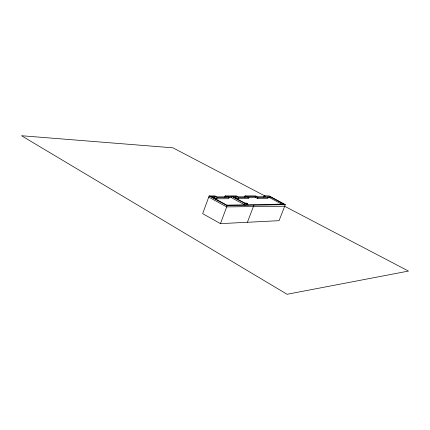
<?xml version="1.0" encoding="UTF-8"?>
<svg xmlns="http://www.w3.org/2000/svg" width="430" height="430" viewBox="0 0 430 430"><rect width="100%" height="100%" fill="white"/><g stroke="black" fill="none" stroke-linecap="round" stroke-linejoin="round"><path stroke-width="0.64" d="M224.761 197.064L225.191 195.908L226.932 196.843L216.779 196.865L215.016 195.913L209.152 195.919L202.659 213.645L220.45 223.632L279.054 220.681L285.321 204.626L269.013 195.886L264.235 195.892L263.784 197.064M212.743 197.612L214.575 197.606L215.027 196.381L217.204 197.558L231.087 197.526L245.111 205.029M214.575 197.606L216.747 198.789L217.204 197.558M220.45 223.632L227.131 205.69L285.321 204.626M231.087 197.526L231.533 196.338L247.314 204.766M235.688 197.37L236.075 196.333L238.585 197.666L248.905 197.628L248.518 198.649L238.193 198.708L235.688 197.37L233.759 197.375M238.193 198.708L238.585 197.666M244.632 197.058L245.068 195.897L255.613 195.897L257.307 196.779L265.907 196.757L264.235 195.892M247.067 204.712L247.465 203.659L246.39 203.084L244.923 203.105M255.785 197.574L256.167 196.575L257.973 197.52L268.046 197.483L267.67 198.466L257.591 198.52L255.785 197.574L248.535 197.601M247.406 222.272L253.904 205.201M257.591 198.52L257.973 197.52M267.46 197.736L269.825 197.73L270.201 196.752L283.897 204.094L226.879 205.137L210.748 196.386L215.027 196.381M245.998 203.68L247.465 203.659M284.698 206.223L226.685 206.894L208.717 197.107M216.747 198.789L228.674 198.719L229.12 197.515L226.932 196.343L236.075 196.333M256.167 196.575L246.938 196.591L248.905 197.628M270.201 196.752L266.654 196.757L268.046 197.483M225.191 195.908L236.414 195.903L238.139 196.822L246.777 196.8L245.068 195.897M265.729 196.376L172.93 147.823L21.5 135.724L287.073 294.276L408.5 271.072L284.171 206.024M232.221 196.338L248.008 204.75M269.825 197.73L282.37 204.47M209.152 195.919L227.131 205.69"/></g></svg>
